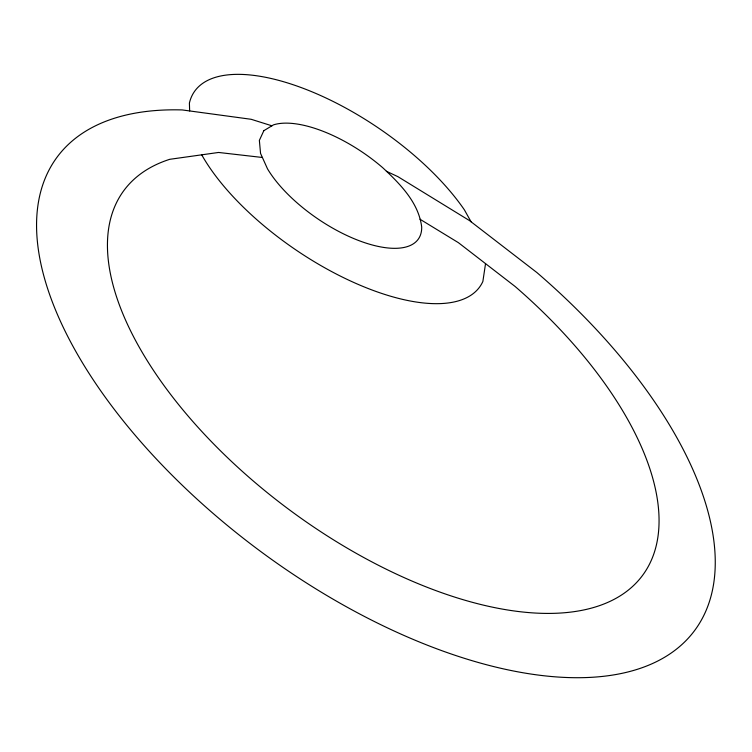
<?xml version="1.0" encoding="UTF-8"?>
<svg xmlns="http://www.w3.org/2000/svg" width="752" height="752" viewBox="0 0 752 752"><rect width="100%" height="100%" fill="white"/><g stroke="black" fill="none" stroke-linecap="round" stroke-linejoin="round"><path stroke-width="1.13" d="M485.538 263.642L482.869 281.455A172.875 73.611 34.2 0 1 353.703 282.432A172.875 73.611 34.2 0 1 201.921 155.185L201.771 154.818M262.392 157.478L218.588 152.459L169.755 159.311A322.946 157.817 36.6 0 0 222.244 452.554A322.946 157.817 36.6 0 0 616.837 597.849A322.946 157.817 36.6 0 0 515.101 286.474L458.4 242.67L419.992 219.227M271.904 125.81L251.177 119.295L182.21 109.933A397.037 195.323 36.6 0 0 130.829 430.116A397.037 195.323 36.6 0 0 645.94 666.281A397.037 195.323 36.6 0 0 536.872 272.534L469.633 220.684L397.902 176.654L386.387 171.277M471.062 221.793L464.416 209.893A172.875 73.611 34.2 0 0 305.575 89.234A172.875 73.611 34.2 0 0 189.401 103.08L189.645 110.939M263.83 130.698L259.365 140.389L260.549 153.389L267.515 168.862A94.442 40.1 34.2 0 0 359.371 240.79A94.442 40.1 34.2 0 0 421.693 226.963C418.573 202.382 399.951 183.808 382.683 167.677A94.442 40.1 34.2 0 0 273.446 124.87L263.83 130.698"/></g></svg>
